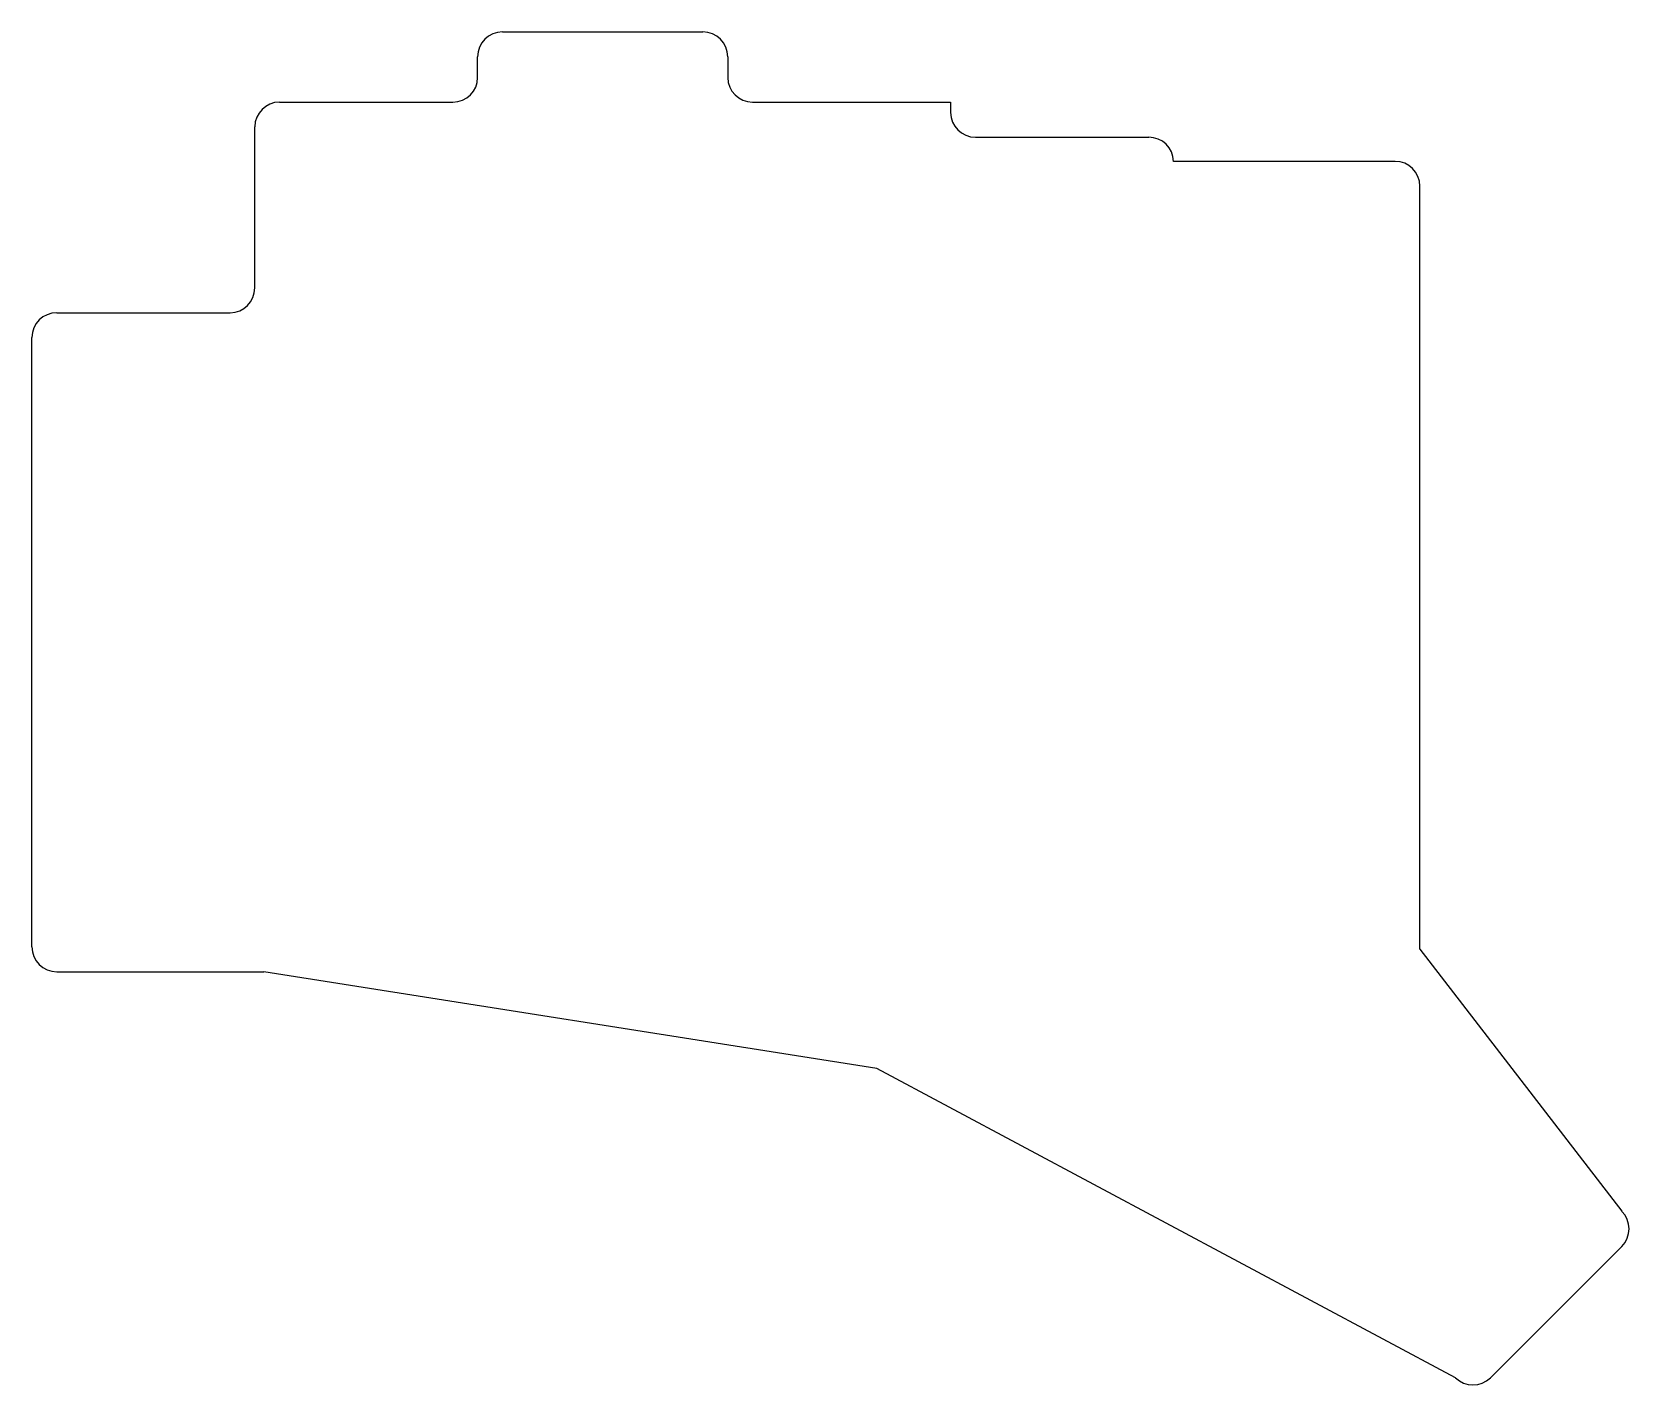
# Model space of a CAD drawing. Header units: millimetres. Extents: x 58 to 187, y 7 to 116.
import ezdxf

# ---------------------------------------------------------------- set-up
doc = ezdxf.new("R2010")
doc.units = ezdxf.units.MM

msp = doc.modelspace()

# ---------------------------------------------------------------- linework, layer by layer
for p, q in [((95.9, 116.27), (112.1, 116.27)), ((93.9, 112.6), (93.9, 114.27)), ((114.1, 114.27), (114.1, 112.6)), ((77.9, 110.6), (91.9, 110.6)), ((116.1, 110.6), (132.1, 110.6)), ((132.1, 110.6), (132.1, 109.77)), ((75.9, 95.6), (75.9, 108.6)), ((134.1, 107.77), (148.1, 107.77)), ((168, 105.82), (150.1, 105.82)), ((170, 42.23), (170, 103.82)), ((59.9, 93.6), (73.9, 93.6)), ((57.9, 42.4), (57.9, 91.6)), ((170, 42.23), (186.31, 21.06)), ((59.9, 40.4), (76.63, 40.4)), ((126.14, 32.59), (76.63, 40.4)), ((172.88, 7.62), (126.14, 32.59)), ((175.7, 7.62), (186.31, 18.23))]:
    msp.add_line(p, q)
for centre, start, end in [((95.9, 114.27), 90, 180), ((112.1, 114.27), 0, 90), ((91.9, 112.6), 270, 0), ((116.1, 112.6), 180, 270), ((77.9, 108.6), 90, 180), ((134.1, 109.77), 180, 270), ((148.1, 105.77), 1.4325, 90), ((168, 103.82), 0, 90), ((73.9, 95.6), 270, 0), ((59.9, 91.6), 90, 180), ((59.9, 42.4), 180, 270), ((184.9, 19.64), 315, 45), ((174.29, 9.04), 225, 315)]:
    msp.add_arc(centre, 2, start, end)

doc.saveas('drawing.dxf')
